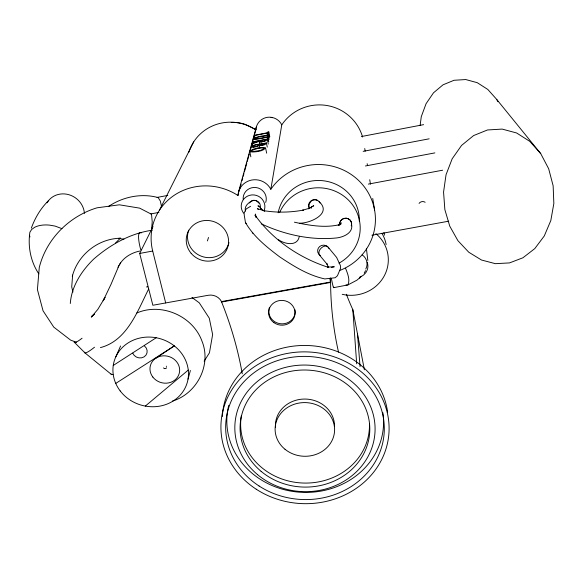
<?xml version="1.0" encoding="UTF-8"?>
<svg xmlns="http://www.w3.org/2000/svg" width="583" height="583" viewBox="0 0 583 583"><rect width="100%" height="100%" fill="white"/><g stroke="black" fill="none" stroke-linecap="round" stroke-linejoin="round"><path stroke-width="0.87" d="M351.622 224.47C353.4 233.032 343.227 237.266 336.435 237.966C310.797 240.546 284.468 234.672 261.228 223.821M61.958 228.66L55.137 226.102L49.526 225.118A20.93 11.412 9.9 0 0 34.732 227.246L31.642 229.469L29.879 232.223C27.744 246.609 30.666 261.767 38.842 273.879M72.642 275.096L71.716 286.931L72.933 292.047M260.288 208.16L260.433 206.506A6.019 5.815 8.8 0 0 249.364 202.971M70.288 303.517C71.512 286.289 81.569 270.876 93.674 259.114C110.202 244.7 130.3 233.317 152.221 230.234M151.5 230.394L152.221 221.81L151.529 214.267L139.636 208.138L119.398 204.808L97.048 207.81C69.078 216.242 46.349 239.015 39.265 267.524L37.414 289.598L43.047 310.805L53.745 327.099L70.703 340.18L76.49 342.214M420.11 125.483L421.283 116.651L426.078 103.687L433.497 92.814L443.036 84.812L454.04 80.279L465.73 79.55L477.266 82.691L487.825 89.461L496.665 99.365L540.711 153.591L548.676 168.771L553.136 185.795L553.85 203.46L550.818 220.542L544.303 235.926L534.793 248.598L522.929 257.781L509.513 262.911L495.412 263.676L481.529 260.033L468.754 252.213L457.925 240.692L449.77 226.189L444.858 209.625L443.561 192.084L446.039 174.74L452.168 158.802L461.576 145.407L473.629 135.555L487.497 129.965L502.182 129.091L516.618 132.982L529.779 141.363L540.711 153.591M339.612 270.527A57.003 54.984 -0.9 0 0 362.582 184.68A57.003 54.984 -0.9 0 0 270.825 189.315L281.778 124.849A45.015 44.352 -6.4 0 1 326.225 105.399A45.015 44.352 -6.4 0 1 362.582 137.027M299.203 236.851C297.184 246.711 284.526 244.102 278.506 239.715M311.3 208L311.614 206.484L311.06 208.087M266.395 142.879C265.593 145.524 261.636 145.335 259.34 145.429L258.859 145.735A3.782 0.751 -12 0 1 256.979 146.457C255.602 146.573 250.705 148.534 251.564 145.728L266.395 142.879L267.276 147.135M252.898 143.826L252.621 141.829L267.233 139.024L266.22 140.729L261.76 141.909A3.6 0.7 -11.9 0 1 259.508 141.931L259.187 141.399L252.075 143.848L249.655 152.615M267.655 137.071L256.032 138.936A3.119 0.598 -11.9 0 1 254.669 138.9C256.819 135.992 264.726 137.063 268.027 135.365L268.093 135.067C252.534 136.721 244.641 142.405 267.655 137.071L268.523 141.239M269.288 137.595L268.435 133.478L268.792 131.867L267.4 132.137L267.254 132.793L254.414 135.271L255.019 138.849M267.378 135.394L267.182 133.092L254.326 135.569M244.124 212.992L246.208 208.933L250.595 206.302M252.927 145.765C253.838 149.598 265.928 140.962 252.927 145.765L253.292 147.463M165.681 302.949L152.695 251.04A56.653 53.804 19.6 0 1 174.813 194.897A56.653 53.804 19.6 0 1 237.973 195.494L238.687 192.871M239.168 191.115L241.071 184.119M242.025 180.621L242.739 177.99M243.22 176.241L243.934 173.617M244.408 171.868L246.791 163.116M247.272 161.367L249.174 154.364M254.421 135.11L252.512 142.114L259.326 140.838L252.184 143.454L252.614 146.377M254.895 133.361L255.609 130.738M188.032 379.139L190.393 370.475M238.571 191.873L256.338 126.948M260.754 140.561C260.339 142.667 265.659 141.436 265.731 139.607L260.754 140.561L261.111 142.245M207.402 240.932L208.525 237.47M31.329 228.142C35.024 217.94 40.628 208.379 48.425 200.749M72.292 276.422C77.699 254.946 97.922 238.731 120.083 238.243L118.553 238.418L123.924 239.212M115.842 356.789L120.579 345.974M118.998 265.498L110.967 284.438L103.162 300.777L105.035 297.388L97.857 309.325L91.305 317.13L94.329 314.157L91.349 316.511M148.614 289.066C137.501 311.162 127.014 340.727 100.429 347.606M330.43 278.397L330.495 282.019L221.511 301.571A11.871 11.077 14.4 0 0 208.328 295.26L152.855 305.259L139.68 253.445L153.03 226.539M159.407 210.266L193.709 141.873M333.68 287.667L347.956 284.905C350.252 279.534 347.512 273.376 345.559 268.267M364.215 273.092L365.57 270.68M119.544 264.587C123.654 257.285 131.656 252.752 139.68 251.062M117.977 267.24L120.513 262.926M204.145 361.183L209.443 352.81L212.635 334.555L209.275 318.172L199.269 302.825L191.953 297.454M115.653 242.871L120.528 238.017M347.956 284.905L356.92 280.175L361.46 276.32M359.631 278.091L360.702 277.056M145.313 406.089L188.28 370.074M341.609 222.939L338.227 225.388L339.481 224.659M155.953 358.122L174.31 345.901L115.755 383.41M113.255 365.454L156.186 337.754M108.329 206.615C122.656 196.814 141.334 192.951 158.226 197.601L160.354 201.099L161.666 207.176M312.481 206.455L313.749 205.69L308.458 208.86M136.699 313.049C161.192 302.264 192.784 315.877 201.951 341.055C211.797 364.958 196.835 393.787 172.4 401.104M331.487 267.371L334.285 266.759L327.413 267.123L328.601 267.415C299.713 258.24 272.618 239.861 254.982 215.047L256.061 217.372L255.492 214.034M147.703 286.596L146.676 286.967L147.084 287.025M309.558 208.189L302.475 210.266L303.386 210.099C290.057 212.569 276.298 212.824 262.926 210.507L263.931 210.652L257.351 208.721L258.524 209.363M340.887 224.317C325.649 228.383 309.537 225.461 294.415 222.196M267.036 133.747L268.435 133.478M361.402 136.531L423.601 124.653M363.158 151.347L429.154 138.82M167.802 195.4L157.075 197.426L158.226 197.601M365.461 165.98L434.874 152.892M150.873 213.917L158.911 212.409M368.332 184.104L442.65 170.207M139.68 253.445L152.695 251.04M371.918 235.219L448.713 221.19M221.511 301.571L221.613 302.009L330.59 282.464L330.495 277.931M299.72 223.187C309.894 223.435 332.434 213.626 319.178 201.725M326.91 246.113C322.516 245.1 317.145 250.821 319.44 255.004L327.471 264.667L326.881 263.742L328.309 266.956M346.011 284.861L347.089 285.269M317.793 200.501L316.467 199.903A5.692 5.327 -45.6 0 0 312.131 200.45L310.892 201.368L309.245 203.992A6.224 5.823 -45.6 0 0 309.507 208.444M256.338 129.863L245.254 124.405A37.064 36.073 27.9 0 0 231.254 122.43M264.806 211.389L260.499 208.597L261.629 209.435L258.568 205.653M319.44 255.004L320.213 255.529A5.947 5.684 -1.2 0 1 319.681 246.514A5.947 5.684 -1.2 0 1 328.921 248.351M249.743 151.602C253.204 152.71 264.974 151.186 265.148 147.652C259.945 147.171 253.867 148.104 249.692 151.274L250.85 156.805M111.593 374.585L84.994 352.919L74.609 342.527M244.131 214.478L245.465 222.546C253.692 236.749 266.737 247.054 279.614 256.826C293.242 265.906 307.409 274.863 323.55 278.63L324.731 278.936L335.145 277.748L337.448 275.752L340.625 268.122L340.334 265.374L336.624 257.438L328.076 247.112M258.91 203.103L256.651 201.018A5.692 5.211 50.7 0 0 252.388 200.567C248.533 202.585 244.073 206.156 245.407 211.09M245.465 222.546L246.186 223.595M252.286 232.471L252.847 233.287M496.665 99.365L497.889 101.675M252.621 141.829L252.978 143.513M252.184 143.454L252.723 145.983M259.187 141.399L259.719 143.928M259.34 145.429L259.88 147.995M254.582 136.087L255.106 138.543M265.578 147.987L266.671 153.191M268.792 131.867L269.805 136.779M268.093 135.067L268.952 139.206M268.027 135.365L268.887 139.512M267.721 136.765L268.763 141.764M267.233 139.024L268.282 144.067M329.832 278.63L330.59 282.464A402.868 352.212 -30.4 0 0 338.519 352.147M346.389 294.269A316.03 285.327 -34.3 0 0 352.832 309.682L364.375 369.775M364.739 148.527L365.169 151.201M367.166 163.685L367.45 165.463M369.739 179.732L370.453 184.192M372.734 198.453L374.592 210.048M366.379 248.351L367.837 260.477M357.503 334.015L360.046 366.649M352.832 309.682L356.687 363.814M419.068 203.394A4.38 4.176 -21.5 0 1 425.153 202.272M222.363 416.517A82.975 75.061 2.4 0 1 302.111 345.486A82.975 75.061 2.4 0 1 387.608 412.145M382.893 412.8A78.392 70.886 2.4 0 1 301.702 492.329A78.392 70.886 2.4 0 1 228.733 405.374M221.613 302.009A402.11 339.598 28.6 0 1 242.258 373.783M295.013 309.813A13.19 12.36 5.4 0 1 282.238 323.849A13.19 12.36 5.4 0 1 268.858 310.018M268.982 309.223A13.19 12.36 5.4 0 1 269.39 307.642M228.186 245.042A21.105 20.062 19.7 0 1 201.375 256.236A21.105 20.062 19.7 0 1 188.703 230.147M228.959 242.535A21.105 20.062 19.7 0 1 228.485 244.226M271.051 117.511A6.734 6.653 30.9 0 1 272.501 117.708M188.856 152.214A44.84 43.55 26.6 0 1 255.85 129.863A13.73 13.547 27.9 0 1 281.778 124.849M278.164 212.766A40.919 39.469 -0.9 0 1 322.851 180.715A40.919 39.469 -0.9 0 1 359.281 221.256M279.723 212.343A41.918 40.329 -0.7 0 1 346.193 197.994A41.918 40.329 -0.7 0 1 338.978 263.166M237.973 195.494A17.395 16.841 16 0 1 251.732 180.038A17.395 16.841 16 0 1 270.825 189.315M309.187 208.102A6.027 5.845 -0.4 0 1 311.985 200.29A6.027 5.845 -0.4 0 1 320.038 203.001M243.177 199.401A11.594 11.223 15.9 0 1 256.097 187.551A11.594 11.223 15.9 0 1 265.695 202.418M383.905 232.551A35.067 33.537 -6.5 0 1 384.481 235.182M244.248 213.925A11.879 11.471 15.4 0 1 243.723 199.131A11.879 11.471 15.4 0 1 258.648 196.347A11.879 11.471 15.4 0 1 264.303 210.186M257.861 205.879A6.07 4.824 -33.8 0 1 258.83 206.695M375.904 233.652A36.948 35.133 -5.7 0 1 384.008 276.357A36.948 35.133 -5.7 0 1 342.214 294.306M381.923 233.295A36.008 34.339 -6 0 1 386.143 244.569M367.166 262.263A11.602 11.194 -17.3 0 1 367.203 270.067L365.832 272.647L363.828 274.797A11.113 10.713 -17.3 0 1 359.959 276.91M362.138 254.851A11.485 11.062 -0.6 0 1 365.774 269.033M333.724 287.062A11.675 0.605 79.9 0 1 331.384 278.441M29.952 236.909A22.271 12.148 9.9 0 1 29.558 235.313M47.041 202.789A20.376 18.794 34 0 1 68.816 194.686A20.376 18.794 34 0 1 84.411 213.422M144.416 345.894A7.535 6.865 18.5 0 1 144.11 356.854A7.535 6.865 18.5 0 1 132.749 353.167M94.49 347.22A22.212 3.323 -44 0 1 84.477 352.205M82.079 338.22A22.285 3.068 -43.9 0 1 74.143 341.864M112.956 374.381A17.65 3.134 -44.2 0 1 111.083 373.943M166.483 367.713A1.713 1.56 15.8 0 1 166.257 368.055M165.936 368.325A1.713 1.56 15.8 0 1 164.246 368.42M163.859 368.194A1.713 1.56 15.8 0 1 163.553 367.888M166.293 366.139A1.713 1.56 15.8 0 1 166.505 366.51M140.86 250.114A17.395 4.001 73.7 0 1 141.21 232.945M369.454 423.71A64.436 58.205 2.5 0 1 301.185 482.943A64.436 58.205 2.5 0 1 241.347 415.723M275.504 427.426A29.551 26.694 2.5 0 1 304.078 399.056A29.551 26.694 2.5 0 1 334.518 426.275M264.871 143.469L264.573 144.161C261.06 146.26 256.28 144.161 264.871 143.469M251.36 150.676L251.164 150.982A6.632 1.334 -12 0 0 252.767 151.646L260.623 150.356L264.121 148.497L262.445 147.871L257.919 148.352L251.36 150.676M256.258 489.232A84.105 75.892 2.5 0 0 388.723 435.632A84.105 75.892 2.5 0 0 270.053 358.458A84.105 75.892 2.5 0 0 256.258 489.232M259.092 486.011A79.339 71.585 2.5 0 0 383.964 435.297A79.339 71.585 2.5 0 0 271.911 362.641A79.339 71.585 2.5 0 0 259.092 486.011M273.966 322.669A13.234 12.396 5.4 0 0 294.983 314.361A13.234 12.396 5.4 0 0 276.582 301.36A13.234 12.396 5.4 0 0 273.966 322.669M191.151 253.328A21.301 20.23 19.6 0 0 227.297 248.431A21.301 20.23 19.6 0 0 203.788 220.651A21.301 20.23 19.6 0 0 191.151 253.328M346.127 218.231A6.005 5.779 -6.8 0 0 339.729 225.089A6.005 5.786 -1.2 0 1 346.127 218.224A6.005 5.779 -6.8 0 1 351.287 225.905A6.005 5.786 -1.2 0 0 346.127 218.224M152.841 377.063A14.947 13.598 15.7 0 0 178.405 375.634A14.947 13.598 15.7 0 0 163.196 355.827A14.947 13.598 15.7 0 0 152.841 377.063M120.185 390.923A38.063 34.543 16.7 0 0 185.256 387.695A38.063 34.543 16.7 0 0 146.676 337.112A38.063 34.543 16.7 0 0 120.185 390.923M257.504 474.584A70.142 63.292 2.5 0 0 373.404 442.694A70.142 63.292 2.5 0 0 283.965 367.786A70.142 63.292 2.5 0 0 257.504 474.584M261.126 471.363A64.873 58.533 2.5 0 0 368.267 441.717A64.873 58.533 2.5 0 0 285.43 372.559A64.873 58.533 2.5 0 0 261.126 471.363M284.992 449.26A29.755 26.84 2.5 0 0 333.964 435.202A29.755 26.84 2.5 0 0 295.61 403.844A29.755 26.84 2.5 0 0 284.992 449.26"/></g></svg>
